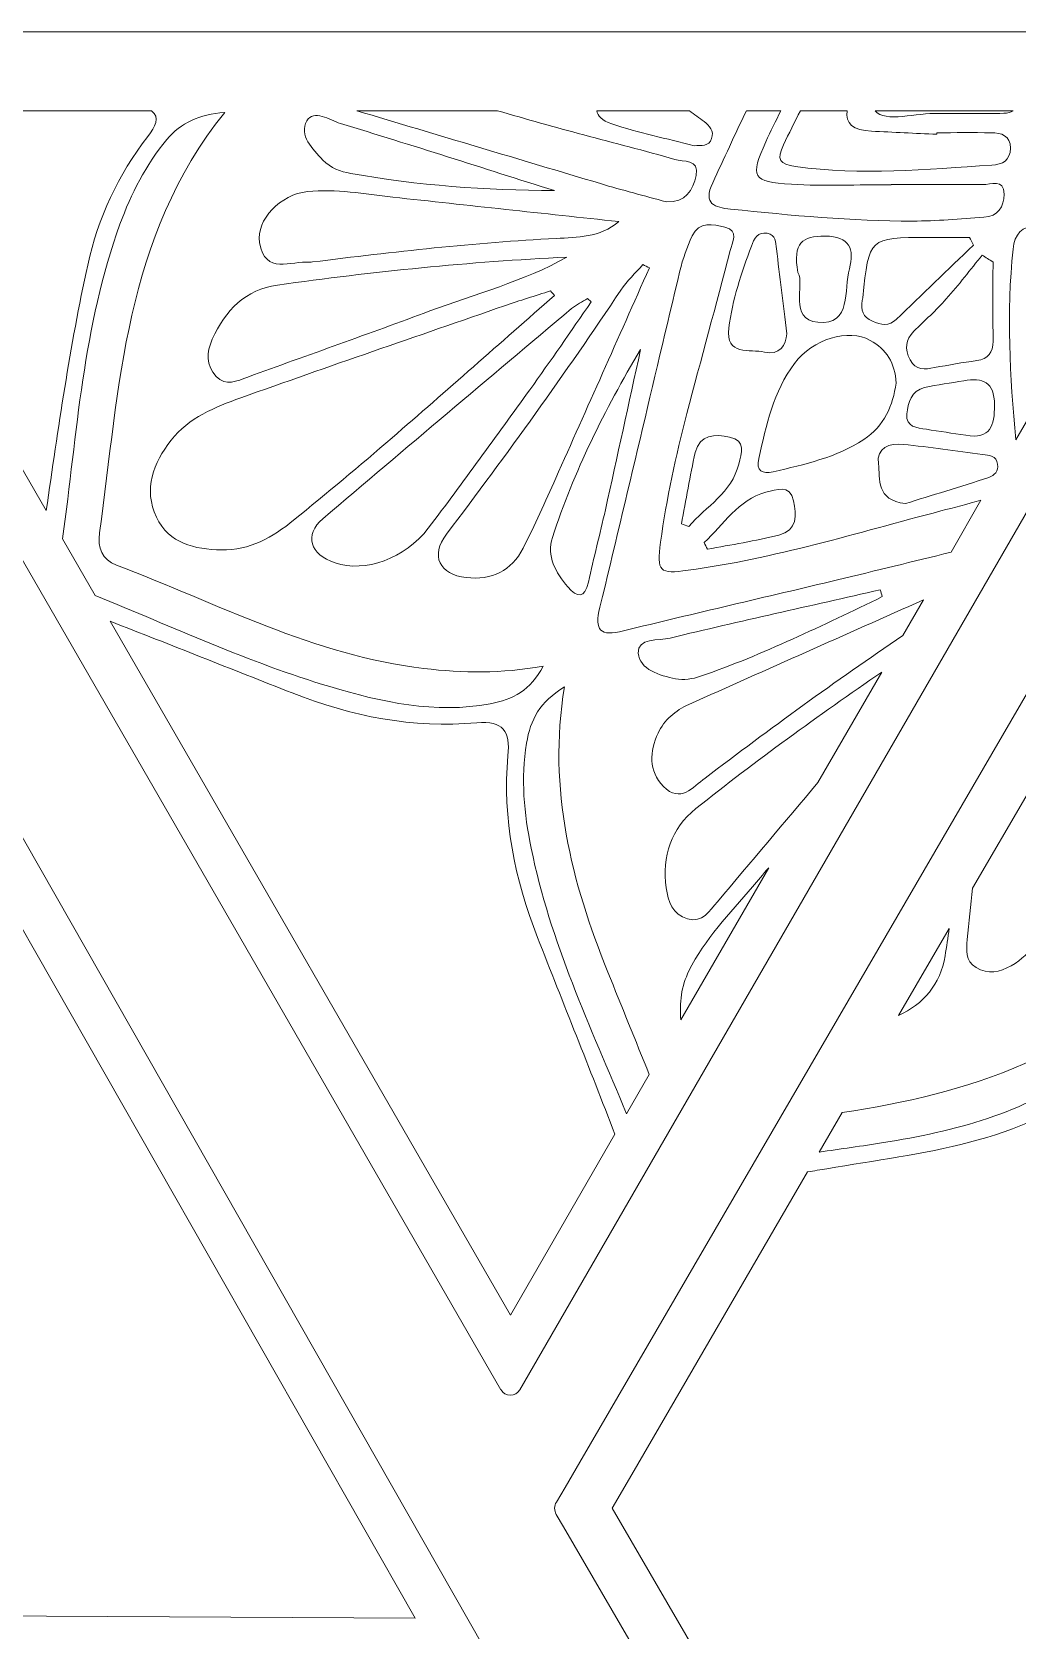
# Model space of a CAD drawing. Extents: x 13 to 5563, y -794 to -206.
# Drawn here: x 3664.7 to 3847.6, y -502.4 to -205.7 of the extents above; entities that cross this region are included whole.
import ezdxf

# ---------------------------------------------------------------- set-up
doc = ezdxf.new("R2010")
doc.units = 0
doc.header["$MEASUREMENT"] = 0
doc.layers.add('Layer 1', color=7, linetype='Continuous')

msp = doc.modelspace()

# ---------------------------------------------------------------- linework, layer by layer
at = {"layer": 'Layer 1', "lineweight": 0}
msp.add_lwpolyline([(3444.75, -794.32), (4419.25, -794.32), (4419.25, -205.68), (3444.75, -205.68), (3444.75, -794.32)], dxfattribs=at)
for points, knots in [([(3459.37, -220.3), (3459.37, -220.3), (3614.74, -220.3), (3614.74, -220.3), (3614.74, -220.3), (3751.76, -457.78), (3751.76, -457.78), (3751.77, -457.79), (3751.77, -457.79), (3751.77, -457.79), (3752.13, -458.41), (3752.79, -458.79), (3753.5, -458.79), (3754.22, -458.79), (3754.88, -458.41), (3755.24, -457.78), (3755.24, -457.78), (3892.45, -220.3), (3892.45, -220.3), (3892.45, -220.3), (3912.35, -220.3), (3912.35, -220.3), (3912.35, -220.3), (3766.42, -471.24), (3766.42, -471.24), (3766.42, -471.24), (3763.7, -475.92), (3763.7, -475.92), (3763.7, -475.92), (3762.06, -478.61), (3762.06, -478.61), (3761.63, -479.31), (3761.62, -480.2), (3762.04, -480.91), (3762.04, -480.91), (3763.36, -483.19), (3763.36, -483.19), (3763.36, -483.19), (3924.76, -760.62), (3924.76, -760.62), (3924.76, -760.62), (3931.46, -772.15), (3931.46, -772.15), (3931.86, -772.84), (3932.61, -773.27), (3933.41, -773.27), (3933.41, -773.27), (3933.41, -773.27), (3933.41, -773.27), (3934.22, -773.27), (3934.96, -772.84), (3935.36, -772.14), (3935.36, -772.14), (3942.02, -760.52), (3942.02, -760.52), (3942.02, -760.52), (4100.5, -483.93), (4100.5, -483.93), (4100.52, -483.88), (4100.55, -483.84), (4100.57, -483.79), (4100.57, -483.79), (4102.04, -480.76), (4102.04, -480.76), (4102.35, -480.14), (4102.34, -479.4), (4102.03, -478.78), (4102.03, -478.78), (4101.08, -476.85), (4101.08, -476.85), (4101.06, -476.81), (4101.04, -476.77), (4101.01, -476.73), (4101.01, -476.73), (3954.02, -220.3), (3954.02, -220.3), (3954.02, -220.3), (3970.38, -220.3), (3970.38, -220.3), (3970.38, -220.3), (4108.15, -459.06), (4108.15, -459.06), (4108.15, -459.06), (4108.15, -459.06), (4108.15, -459.07), (4108.51, -459.68), (4109.17, -460.06), (4109.88, -460.06), (4110.6, -460.06), (4111.26, -459.68), (4111.62, -459.06), (4111.62, -459.06), (4249.57, -220.3), (4249.57, -220.3), (4249.57, -220.3), (4404.63, -220.3), (4404.63, -220.3), (4404.63, -220.3), (4404.63, -243.59), (4404.63, -243.59), (4404.63, -243.59), (4267.88, -243.45), (4267.88, -243.45), (4267.88, -243.45), (4265.52, -243.45), (4265.52, -243.45), (4265.52, -243.45), (4265.52, -243.45), (4265.52, -243.45), (4264.79, -243.45), (4264.11, -243.85), (4263.76, -244.5), (4263.76, -244.5), (4262.44, -246.93), (4262.44, -246.93), (4262.44, -246.93), (4260.02, -251.16), (4260.02, -251.16), (4260.02, -251.16), (4114.9, -505.7), (4114.9, -505.7), (4114.54, -506.32), (4114.55, -507.09), (4114.91, -507.71), (4115.27, -508.32), (4115.93, -508.7), (4116.64, -508.7), (4116.64, -508.7), (4116.66, -508.7), (4116.66, -508.7), (4116.66, -508.7), (4404.63, -507.15), (4404.63, -507.15), (4404.63, -507.15), (4404.63, -536.28), (4404.63, -536.28), (4404.63, -536.28), (4402.11, -536.29), (4402.11, -536.29), (4402.11, -536.29), (4104.84, -537.49), (4104.84, -537.49), (4104.78, -537.49), (4104.73, -537.49), (4104.68, -537.5), (4104.68, -537.5), (4101.6, -537.73), (4101.6, -537.73), (4100.92, -537.78), (4100.29, -538.14), (4099.91, -538.72), (4099.91, -538.72), (4098.81, -540.36), (4098.81, -540.36), (4098.78, -540.4), (4098.76, -540.44), (4098.74, -540.48), (4098.74, -540.48), (4095.26, -546.45), (4095.26, -546.45), (4095.26, -546.45), (3959.86, -779.7), (3959.86, -779.7), (3959.86, -779.7), (3905.02, -779.7), (3905.02, -779.7), (3905.02, -779.7), (3766.73, -541.28), (3766.73, -541.28), (3766.7, -541.23), (3766.68, -541.19), (3766.65, -541.15), (3766.65, -541.15), (3764.92, -538.58), (3764.92, -538.58), (3764.53, -538.01), (3763.9, -537.65), (3763.21, -537.6), (3763.21, -537.6), (3761.23, -537.47), (3761.23, -537.47), (3761.19, -537.46), (3761.14, -537.46), (3761.09, -537.46), (3761.09, -537.46), (3754.18, -537.43), (3754.18, -537.43), (3754.18, -537.43), (3459.37, -536.12), (3459.37, -536.12), (3459.37, -536.12), (3459.37, -507.13), (3459.37, -507.13), (3459.37, -507.13), (3746.9, -508.68), (3746.9, -508.68), (3746.9, -508.68), (3746.91, -508.68), (3746.91, -508.68), (3747.62, -508.68), (3748.28, -508.3), (3748.64, -507.69), (3749.01, -507.07), (3749.01, -506.3), (3748.65, -505.68), (3748.65, -505.68), (3603.54, -251.16), (3603.54, -251.16), (3603.54, -251.16), (3601.15, -246.97), (3601.15, -246.97), (3601.15, -246.97), (3599.81, -244.5), (3599.81, -244.5), (3599.46, -243.85), (3598.78, -243.45), (3598.04, -243.45), (3598.04, -243.45), (3598.04, -243.45), (3598.04, -243.45), (3598.04, -243.45), (3595.68, -243.45), (3595.68, -243.45), (3595.68, -243.45), (3459.37, -243.59), (3459.37, -243.59), (3459.37, -243.59), (3459.37, -220.3), (3459.37, -220.3)], [0, 0, 0, 0, 1, 1, 1, 2, 2, 2, 3, 3, 3, 4, 4, 4, 5, 5, 5, 6, 6, 6, 7, 7, 7, 8, 8, 8, 9, 9, 9, 10, 10, 10, 11, 11, 11, 12, 12, 12, 13, 13, 13, 14, 14, 14, 15, 15, 15, 16, 16, 16, 17, 17, 17, 18, 18, 18, 19, 19, 19, 20, 20, 20, 21, 21, 21, 22, 22, 22, 23, 23, 23, 24, 24, 24, 25, 25, 25, 26, 26, 26, 27, 27, 27, 28, 28, 28, 29, 29, 29, 30, 30, 30, 31, 31, 31, 32, 32, 32, 33, 33, 33, 34, 34, 34, 35, 35, 35, 36, 36, 36, 37, 37, 37, 38, 38, 38, 39, 39, 39, 40, 40, 40, 41, 41, 41, 42, 42, 42, 43, 43, 43, 44, 44, 44, 45, 45, 45, 46, 46, 46, 47, 47, 47, 48, 48, 48, 49, 49, 49, 50, 50, 50, 51, 51, 51, 52, 52, 52, 53, 53, 53, 54, 54, 54, 55, 55, 55, 56, 56, 56, 57, 57, 57, 58, 58, 58, 59, 59, 59, 60, 60, 60, 61, 61, 61, 62, 62, 62, 63, 63, 63, 64, 64, 64, 65, 65, 65, 66, 66, 66, 67, 67, 67, 68, 68, 68, 69, 69, 69, 70, 70, 70, 71, 71, 71, 72, 72, 72, 73, 73, 73, 74, 74, 74, 75, 75, 75, 76, 76, 76, 76]), ([(3686.85, -220.3), (3688.54, -221.6), (3687.58, -223.23), (3686.15, -225.09), (3680.68, -232.21), (3676.93, -240.19), (3675.01, -248.95), (3671.73, -264.03), (3669.49, -279.29), (3667.33, -294.55), (3667.33, -294.55), (3624.48, -220.3), (3624.48, -220.3), (3624.48, -220.3), (3686.85, -220.3), (3686.85, -220.3)], [0, 0, 0, 0, 1, 1, 1, 2, 2, 2, 3, 3, 3, 4, 4, 4, 5, 5, 5, 5]), ([(3700.45, -220.61), (3681.79, -243.87), (3680.94, -271.68), (3677.22, -298.67), (3676.84, -301.49), (3677.65, -303.61), (3680.37, -304.65), (3699.14, -311.81), (3717.07, -321.42), (3737.46, -323.86), (3744.67, -324.72), (3751.82, -324.82), (3759.59, -323.43), (3757.24, -327.9), (3753.98, -329.63), (3749.76, -330.41), (3739.49, -332.32), (3729.69, -330.12), (3720.01, -327.23), (3705.02, -322.76), (3690.84, -316.18), (3676.4, -310.28), (3676.4, -310.28), (3670.35, -299.79), (3670.35, -299.79), (3673.06, -280.16), (3674.11, -260.23), (3681.01, -241.36), (3683.08, -235.69), (3685.8, -230.38), (3689.7, -225.67), (3692.37, -222.44), (3695.68, -221.06), (3700.45, -220.61)], [0, 0, 0, 0, 1, 1, 1, 2, 2, 2, 3, 3, 3, 4, 4, 4, 5, 5, 5, 6, 6, 6, 7, 7, 7, 8, 8, 8, 9, 9, 9, 10, 10, 10, 11, 11, 11, 11]), ([(3715.73, -222.18), (3716.99, -219.95), (3719.93, -222.03), (3721.94, -222.65), (3735.22, -226.71), (3748.44, -230.95), (3761.68, -235.13), (3748.91, -235.05), (3736.32, -234.19), (3723.87, -231.94), (3721.95, -231.6), (3720.1, -230.96), (3718.7, -229.47), (3716.74, -227.39), (3714.2, -224.87), (3715.73, -222.18)], [0, 0, 0, 0, 1, 1, 1, 2, 2, 2, 3, 3, 3, 4, 4, 4, 5, 5, 5, 5]), ([(3767.13, -224.79), (3772.76, -226.33), (3778.44, -227.68), (3784.03, -229.36), (3785.57, -229.82), (3788.64, -229.2), (3787.99, -232.34), (3787.44, -235.05), (3786.06, -237.39), (3782.48, -237.22), (3778.4, -236.09), (3774.29, -235.04), (3770.23, -233.83), (3755.15, -229.33), (3740.07, -224.81), (3724.99, -220.3), (3724.99, -220.3), (3751.13, -220.3), (3751.13, -220.3), (3756.44, -221.87), (3761.78, -223.34), (3767.13, -224.79)], [0, 0, 0, 0, 1, 1, 1, 2, 2, 2, 3, 3, 3, 4, 4, 4, 5, 5, 5, 6, 6, 6, 7, 7, 7, 7]), ([(3786.75, -220.3), (3787.66, -220.97), (3788.56, -221.65), (3789.47, -222.33), (3790.49, -223.09), (3791.39, -224.07), (3790.89, -225.46), (3790.34, -226.99), (3788.97, -226.71), (3787.67, -226.8), (3782.54, -225.47), (3777.34, -224.4), (3772.33, -222.74), (3770.45, -222.12), (3769.72, -221.26), (3769.57, -220.3), (3769.57, -220.3), (3786.75, -220.3), (3786.75, -220.3)], [0, 0, 0, 0, 1, 1, 1, 2, 2, 2, 3, 3, 3, 4, 4, 4, 5, 5, 5, 6, 6, 6, 6]), ([(3800.95, -226.07), (3797.97, -232.59), (3798.35, -233.53), (3805.7, -233.96), (3811.86, -234.32), (3818.06, -234.03), (3824.24, -234.03), (3824.24, -234.02), (3824.24, -234), (3824.24, -233.99), (3829.89, -233.99), (3835.55, -233.95), (3841.2, -234.01), (3842.74, -234.03), (3845.17, -232.81), (3845.19, -235.8), (3845.21, -238.08), (3844.09, -239.92), (3841.43, -240.09), (3837.03, -240.36), (3832.62, -240.78), (3828.22, -240.79), (3816.91, -240.81), (3805.66, -239.73), (3794.42, -238.56), (3791.46, -238.25), (3789.24, -237.67), (3791.09, -233.67), (3793.16, -229.21), (3795.22, -224.73), (3797.34, -220.3), (3797.34, -220.3), (3803.76, -220.3), (3803.76, -220.3), (3802.78, -222.2), (3801.84, -224.12), (3800.95, -226.07)], [0, 0, 0, 0, 1, 1, 1, 2, 2, 2, 3, 3, 3, 4, 4, 4, 5, 5, 5, 6, 6, 6, 7, 7, 7, 8, 8, 8, 9, 9, 9, 10, 10, 10, 11, 11, 11, 12, 12, 12, 12]), ([(3820.57, -224.1), (3824.62, -224.3), (3828.67, -224.49), (3832.72, -224.68), (3832.73, -224.58), (3832.73, -224.48), (3832.73, -224.38), (3836.08, -224.38), (3839.44, -224.34), (3842.79, -224.39), (3844.68, -224.42), (3846.4, -224.86), (3846.38, -227.28), (3846.36, -229.53), (3844.91, -230.27), (3842.91, -230.4), (3830.77, -231.21), (3818.65, -232.33), (3806.48, -230.66), (3803.4, -230.24), (3802.96, -229.35), (3804.23, -226.66), (3805.24, -224.51), (3806.3, -222.39), (3807.39, -220.3), (3807.39, -220.3), (3816.08, -220.3), (3816.08, -220.3), (3815.59, -222.7), (3817.2, -223.93), (3820.57, -224.1)], [0, 0, 0, 0, 1, 1, 1, 2, 2, 2, 3, 3, 3, 4, 4, 4, 5, 5, 5, 6, 6, 6, 7, 7, 7, 8, 8, 8, 9, 9, 9, 10, 10, 10, 10]), ([(3846.9, -220.3), (3846.43, -220.58), (3845.86, -220.75), (3845.16, -220.77), (3841.11, -220.86), (3837.06, -220.8), (3833.01, -220.8), (3829.01, -220.62), (3823.13, -222.63), (3821.24, -220.3), (3821.24, -220.3), (3846.9, -220.3), (3846.9, -220.3)], [0, 0, 0, 0, 1, 1, 1, 2, 2, 2, 3, 3, 3, 4, 4, 4, 4]), ([(3715.85, -235.31), (3721.16, -234.79), (3726.4, -235.76), (3731.66, -236.34), (3745.65, -237.88), (3759.64, -239.37), (3773.63, -240.89), (3770.1, -243.85), (3765.95, -243.81), (3762.03, -244.02), (3746.87, -244.79), (3731.82, -246.5), (3716.78, -248.38), (3716.6, -248.4), (3716.42, -248.44), (3716.25, -248.43), (3712.77, -248.12), (3707.94, -250.91), (3706.94, -244.75), (3706.25, -240.55), (3710.83, -235.81), (3715.85, -235.31)], [0, 0, 0, 0, 1, 1, 1, 2, 2, 2, 3, 3, 3, 4, 4, 4, 5, 5, 5, 6, 6, 6, 7, 7, 7, 7]), ([(3835.34, -302.26), (3828.32, -304), (3821.29, -305.72), (3814.25, -307.4), (3801.02, -310.58), (3787.75, -313.61), (3774.53, -316.88), (3770.19, -317.96), (3769.07, -316.86), (3770.14, -312.47), (3775.18, -291.68), (3780.02, -270.85), (3785, -250.04), (3785.53, -247.82), (3786.3, -245.62), (3787.26, -243.55), (3788.55, -240.78), (3791.2, -241.43), (3793.33, -241.91), (3796.08, -242.54), (3794.7, -244.79), (3794.32, -246.28), (3791.71, -256.38), (3788.92, -266.44), (3786.29, -276.53), (3784.23, -284.4), (3782.5, -292.35), (3781.41, -300.42), (3780.68, -305.86), (3781.16, -306.36), (3786.5, -305.63), (3802.5, -303.45), (3817.89, -298.67), (3833.46, -294.61), (3835.95, -293.96), (3838.44, -293.31), (3840.91, -292.62), (3840.91, -292.62), (3835.34, -302.26), (3835.34, -302.26)], [0, 0, 0, 0, 1, 1, 1, 2, 2, 2, 3, 3, 3, 4, 4, 4, 5, 5, 5, 6, 6, 6, 7, 7, 7, 8, 8, 8, 9, 9, 9, 10, 10, 10, 11, 11, 11, 12, 12, 12, 13, 13, 13, 13]), ([(3794.07, -260.63), (3794.73, -255.4), (3796.47, -250.39), (3798.26, -245.43), (3798.75, -244.06), (3799.44, -242.73), (3801.22, -243.05), (3802.78, -243.33), (3802.78, -244.74), (3802.92, -245.95), (3803.54, -251), (3804.15, -256.05), (3804.84, -261.7), (3804.72, -263.76), (3803.51, -265.84), (3800.68, -265.13), (3798.09, -264.49), (3793.39, -265.94), (3794.07, -260.63)], [0, 0, 0, 0, 1, 1, 1, 2, 2, 2, 3, 3, 3, 4, 4, 4, 5, 5, 5, 6, 6, 6, 6]), ([(3847.39, -281.41), (3846.27, -269.64), (3845.63, -257.85), (3846.86, -245.99), (3847.14, -243.19), (3848.56, -241.62), (3851.25, -241.78), (3854.57, -241.97), (3852.99, -244.59), (3853.01, -246.27), (3853.08, -251.74), (3853.04, -257.22), (3853.04, -262.7), (3853.11, -262.7), (3853.18, -262.7), (3853.25, -262.7), (3853.25, -265.57), (3853.24, -268.43), (3853.23, -271.3), (3853.23, -271.3), (3847.39, -281.41), (3847.39, -281.41)], [0, 0, 0, 0, 1, 1, 1, 2, 2, 2, 3, 3, 3, 4, 4, 4, 5, 5, 5, 6, 6, 6, 7, 7, 7, 7]), ([(3806.92, -250.35), (3805.88, -244.84), (3807.77, -243.53), (3811.92, -243.57), (3816.56, -243.62), (3817.44, -246.04), (3816.47, -249.65), (3815.42, -253.52), (3816.95, -260.2), (3810.62, -259.58), (3805.1, -259.04), (3808.26, -252.58), (3806.92, -250.35)], [0, 0, 0, 0, 1, 1, 1, 2, 2, 2, 3, 3, 3, 4, 4, 4, 4]), ([(3825.18, -259.05), (3823.86, -260.31), (3822.33, -260.13), (3820.75, -259.4), (3819.01, -258.6), (3818.47, -257.32), (3818.87, -255.53), (3818.91, -255.36), (3818.96, -255.18), (3818.98, -255.01), (3820.09, -243.86), (3820.09, -243.85), (3831.06, -243.82), (3833.63, -243.81), (3836.21, -243.81), (3838.78, -243.81), (3839.02, -244.29), (3839.27, -244.76), (3839.51, -245.24), (3834.73, -249.84), (3829.98, -254.47), (3825.18, -259.05)], [0, 0, 0, 0, 1, 1, 1, 2, 2, 2, 3, 3, 3, 4, 4, 4, 5, 5, 5, 6, 6, 6, 7, 7, 7, 7]), ([(3710.24, -252.66), (3728.03, -250.18), (3745.9, -248.33), (3763.99, -247.5), (3755.96, -251.98), (3747.09, -254.29), (3738.56, -257.47), (3727.32, -261.67), (3716.01, -265.66), (3704.74, -269.74), (3702.76, -270.46), (3700.68, -271.6), (3698.86, -269.63), (3696.96, -267.58), (3697.07, -265.18), (3698.15, -262.72), (3700.52, -257.35), (3704.41, -253.47), (3710.24, -252.66)], [0, 0, 0, 0, 1, 1, 1, 2, 2, 2, 3, 3, 3, 4, 4, 4, 5, 5, 5, 6, 6, 6, 6]), ([(3761.93, -288.55), (3759.98, -292.9), (3758.06, -297.27), (3755.88, -301.51), (3753.72, -305.75), (3750.03, -307.51), (3745.32, -306.98), (3740.29, -306.4), (3738.61, -302.9), (3741.64, -298.91), (3752.87, -284.12), (3763.71, -269.06), (3774.03, -253.62), (3775.18, -251.9), (3776.75, -250.45), (3778.13, -248.87), (3778.53, -249.07), (3778.93, -249.27), (3779.33, -249.47), (3773.53, -262.5), (3767.75, -275.53), (3761.93, -288.55)], [0, 0, 0, 0, 1, 1, 1, 2, 2, 2, 3, 3, 3, 4, 4, 4, 5, 5, 5, 6, 6, 6, 7, 7, 7, 7]), ([(3843.15, -263.1), (3843.16, -265.2), (3842.26, -266.39), (3840.12, -266.69), (3837.51, -267.06), (3834.89, -267.51), (3832.29, -267.99), (3830.49, -268.32), (3828.82, -268.6), (3827.74, -266.53), (3826.7, -264.53), (3826.87, -262.82), (3828.46, -261.24), (3830.47, -259.25), (3832.58, -257.36), (3834.45, -255.25), (3836.79, -252.62), (3838.93, -249.82), (3841.15, -247.09), (3841.81, -247.53), (3842.48, -247.96), (3843.14, -248.4), (3843.14, -253.3), (3843.12, -258.2), (3843.15, -263.1)], [0, 0, 0, 0, 1, 1, 1, 2, 2, 2, 3, 3, 3, 4, 4, 4, 5, 5, 5, 6, 6, 6, 7, 7, 7, 8, 8, 8, 8]), ([(3703.45, -273.61), (3719.74, -267.79), (3736.1, -262.18), (3752.43, -256.51), (3755.26, -255.53), (3758.12, -254.66), (3760.96, -253.74), (3761.2, -254.03), (3761.45, -254.32), (3761.69, -254.6), (3751.64, -263.42), (3741.64, -272.28), (3731.53, -281.03), (3725.53, -286.22), (3719.42, -291.31), (3713.26, -296.32), (3709.37, -299.48), (3705.12, -301.98), (3699.84, -301.84), (3694.86, -301.71), (3690.12, -300.71), (3687.78, -295.76), (3685.32, -290.54), (3687.19, -285.73), (3690.49, -281.49), (3693.78, -277.27), (3698.65, -275.33), (3703.45, -273.61)], [0, 0, 0, 0, 1, 1, 1, 2, 2, 2, 3, 3, 3, 4, 4, 4, 5, 5, 5, 6, 6, 6, 7, 7, 7, 8, 8, 8, 9, 9, 9, 9]), ([(3718.69, -296.06), (3734.03, -282.98), (3749.47, -270), (3764.89, -257.01), (3765.77, -256.27), (3766.85, -255.77), (3767.84, -255.16), (3767.84, -255.16), (3768.53, -255.81), (3768.53, -255.81), (3764.73, -261.25), (3761, -266.74), (3757.11, -272.11), (3750.9, -280.72), (3744.7, -289.34), (3738.27, -297.79), (3733.91, -303.53), (3726.51, -306.09), (3720.98, -304.25), (3716.27, -302.69), (3715.15, -299.08), (3718.69, -296.06)], [0, 0, 0, 0, 1, 1, 1, 2, 2, 2, 3, 3, 3, 4, 4, 4, 5, 5, 5, 6, 6, 6, 7, 7, 7, 7]), ([(3802.31, -287.34), (3800.26, -287.81), (3799.12, -287.13), (3799.64, -284.89), (3801.06, -278.7), (3802.35, -272.44), (3806.27, -267.2), (3809.64, -262.7), (3816.32, -260.68), (3820.33, -262.93), (3823.29, -264.59), (3825.02, -267.12), (3825.13, -270.87), (3824.58, -275.01), (3822.97, -278.82), (3819.15, -281.33), (3814.04, -284.69), (3808.15, -285.98), (3802.31, -287.34)], [0, 0, 0, 0, 1, 1, 1, 2, 2, 2, 3, 3, 3, 4, 4, 4, 5, 5, 5, 6, 6, 6, 6]), ([(3777.69, -264.66), (3775.51, -274.58), (3773.36, -284.5), (3771.15, -294.42), (3770.15, -298.89), (3768.99, -303.33), (3768, -307.81), (3767.32, -310.9), (3765.94, -310.77), (3764.19, -308.72), (3761.92, -306.08), (3760.18, -302.99), (3761.32, -299.51), (3765.31, -287.3), (3771, -275.82), (3777.69, -264.66)], [0, 0, 0, 0, 1, 1, 1, 2, 2, 2, 3, 3, 3, 4, 4, 4, 5, 5, 5, 5]), ([(3843.42, -274.93), (3843.43, -278.82), (3842.69, -281.31), (3838.07, -280.56), (3835.64, -280.19), (3833.2, -279.83), (3830.77, -279.45), (3829.02, -279.17), (3826.93, -279.07), (3827.14, -276.6), (3827.32, -274.49), (3827.95, -272.29), (3830.43, -271.7), (3832.82, -271.14), (3835.28, -270.87), (3837.71, -270.44), (3841.28, -269.82), (3843.4, -270.64), (3843.42, -274.93)], [0, 0, 0, 0, 1, 1, 1, 2, 2, 2, 3, 3, 3, 4, 4, 4, 5, 5, 5, 6, 6, 6, 6]), ([(3794.19, -280.88), (3797.33, -281.49), (3796.43, -283.9), (3795.93, -285.91), (3794.6, -291.24), (3789.87, -293.75), (3786.63, -297.49), (3786.18, -297.33), (3785.73, -297.17), (3785.28, -297), (3786.13, -292.59), (3786.84, -288.14), (3787.85, -283.76), (3788.66, -280.29), (3791.54, -280.36), (3794.19, -280.88)], [0, 0, 0, 0, 1, 1, 1, 2, 2, 2, 3, 3, 3, 4, 4, 4, 5, 5, 5, 5]), ([(3826.49, -282.24), (3831.4, -282.77), (3836.3, -283.47), (3841.2, -284.1), (3842.43, -284.26), (3843.77, -284.34), (3844, -285.95), (3844.18, -287.2), (3843.39, -288.06), (3842.37, -288.39), (3837, -290.13), (3831.6, -291.77), (3826.9, -293.22), (3821.33, -292.66), (3822.23, -288.61), (3821.86, -285.83), (3821.48, -282.87), (3823.9, -281.96), (3826.49, -282.24)], [0, 0, 0, 0, 1, 1, 1, 2, 2, 2, 3, 3, 3, 4, 4, 4, 5, 5, 5, 6, 6, 6, 6]), ([(3800.98, -291.15), (3802.93, -290.65), (3805.4, -289.57), (3806.11, -292.7), (3806.7, -295.32), (3806.8, -298.26), (3803.36, -299.11), (3798.99, -300.18), (3794.52, -300.87), (3790.1, -301.73), (3789.89, -301.3), (3789.69, -300.88), (3789.48, -300.45), (3793.18, -297.19), (3795.69, -292.52), (3800.98, -291.15)], [0, 0, 0, 0, 1, 1, 1, 2, 2, 2, 3, 3, 3, 4, 4, 4, 5, 5, 5, 5]), ([(3484.59, -486.81), (3484.4, -484.01), (3485.1, -483.25), (3487.98, -484.04), (3492.17, -485.2), (3496.47, -486.11), (3500.78, -486.74), (3523.12, -490.02), (3544.97, -486.88), (3566.6, -481.43), (3592.91, -474.8), (3618.85, -466.63), (3645.81, -462.79), (3649.3, -462.29), (3650.17, -460.57), (3649.63, -457.33), (3645.3, -431.71), (3644.78, -405.79), (3643.23, -379.94), (3641.55, -352.13), (3637.24, -324.98), (3621.25, -301.12), (3620.36, -299.8), (3620.23, -298.87), (3620.63, -298.19), (3620.63, -298.19), (3735.81, -500.18), (3735.81, -500.18), (3735.81, -500.18), (3484.67, -498.82), (3484.67, -498.82), (3484.87, -494.85), (3484.86, -490.85), (3484.59, -486.81)], [0, 0, 0, 0, 1, 1, 1, 2, 2, 2, 3, 3, 3, 4, 4, 4, 5, 5, 5, 6, 6, 6, 7, 7, 7, 8, 8, 8, 9, 9, 9, 10, 10, 10, 11, 11, 11, 11]), ([(3777.26, -321.01), (3777.05, -318.14), (3781.06, -318.72), (3783.21, -318.2), (3796.18, -315.08), (3809.21, -312.21), (3822.21, -309.25), (3822.34, -309.67), (3822.46, -310.1), (3822.58, -310.52), (3811.51, -315.84), (3800.49, -321.27), (3788.84, -325.3), (3787.4, -325.8), (3785.67, -326.06), (3784.2, -325.77), (3781.25, -325.18), (3777.49, -324.04), (3777.26, -321.01)], [0, 0, 0, 0, 1, 1, 1, 2, 2, 2, 3, 3, 3, 4, 4, 4, 5, 5, 5, 6, 6, 6, 6]), ([(3826.39, -317.75), (3813.87, -326.17), (3801.71, -335.1), (3789.67, -344.19), (3787.43, -345.89), (3785.08, -348.95), (3781.94, -345.74), (3779.1, -342.85), (3779.4, -339.26), (3780.94, -335.87), (3782.07, -333.41), (3784.18, -331.64), (3786.65, -330.54), (3801.16, -324.03), (3815.69, -317.57), (3830.22, -311.12), (3830.22, -311.12), (3826.39, -317.75), (3826.39, -317.75)], [0, 0, 0, 0, 1, 1, 1, 2, 2, 2, 3, 3, 3, 4, 4, 4, 5, 5, 5, 6, 6, 6, 6]), ([(3713.01, -328.4), (3724.02, -332.72), (3735.41, -335.05), (3747.27, -333.93), (3752.21, -333.47), (3753.47, -335.54), (3753.06, -340.06), (3752, -351.75), (3754.31, -362.95), (3758.55, -373.8), (3763.32, -385.99), (3768.26, -398.11), (3772.9, -410.34), (3772.9, -410.34), (3753.51, -443.92), (3753.51, -443.92), (3753.51, -443.92), (3679.17, -315.08), (3679.17, -315.08), (3690.46, -319.48), (3701.72, -323.97), (3713.01, -328.4)], [0, 0, 0, 0, 1, 1, 1, 2, 2, 2, 3, 3, 3, 4, 4, 4, 5, 5, 5, 6, 6, 6, 7, 7, 7, 7]), ([(3810.62, -345.05), (3804.41, -352.42), (3798.19, -359.79), (3791.97, -367.15), (3790.51, -368.87), (3789.24, -371.15), (3786.43, -370.34), (3783.66, -369.54), (3782.78, -367.07), (3782.45, -364.59), (3781.66, -358.76), (3783.38, -353.52), (3787.95, -349.88), (3799.12, -340.98), (3810.7, -332.61), (3822.48, -324.52), (3822.48, -324.52), (3810.62, -345.05), (3810.62, -345.05)], [0, 0, 0, 0, 1, 1, 1, 2, 2, 2, 3, 3, 3, 4, 4, 4, 5, 5, 5, 6, 6, 6, 6]), ([(3775.1, -406.54), (3768.36, -390.39), (3760.9, -374.51), (3757.37, -357.2), (3756.05, -350.78), (3755.42, -344.31), (3756.52, -337.71), (3757.24, -333.41), (3758.93, -330.06), (3763.55, -327.29), (3760.41, -346.36), (3764.88, -363.48), (3771.62, -380.24), (3774.17, -386.58), (3776.75, -392.92), (3779.31, -399.26), (3779.31, -399.26), (3775.1, -406.54), (3775.1, -406.54)], [0, 0, 0, 0, 1, 1, 1, 2, 2, 2, 3, 3, 3, 4, 4, 4, 5, 5, 5, 6, 6, 6, 6]), ([(3849.64, -346.93), (3850.38, -354.24), (3851.1, -361.55), (3851.78, -368.86), (3852.19, -373.28), (3850.5, -376.77), (3846.53, -379.04), (3844.39, -380.26), (3842.22, -380.68), (3840.01, -379.38), (3837.96, -378.18), (3838.18, -376.1), (3838.37, -374.17), (3838.68, -371), (3839.01, -367.83), (3839.33, -364.66), (3839.33, -364.66), (3849.64, -346.93), (3849.64, -346.93)], [0, 0, 0, 0, 1, 1, 1, 2, 2, 2, 3, 3, 3, 4, 4, 4, 5, 5, 5, 6, 6, 6, 6]), ([(3785.18, -389.09), (3784.85, -386.04), (3785.28, -382.8), (3786.67, -380.01), (3789.6, -374.08), (3794.21, -369.36), (3798.45, -364.4), (3799.45, -363.23), (3800.47, -362.06), (3801.48, -360.88), (3801.48, -360.88), (3785.18, -389.09), (3785.18, -389.09)], [0, 0, 0, 0, 1, 1, 1, 2, 2, 2, 3, 3, 3, 4, 4, 4, 4]), ([(3825.6, -388.28), (3825.6, -388.28), (3835.01, -372.1), (3835.01, -372.1), (3834.77, -373.81), (3834.51, -375.51), (3834.24, -377.22), (3833.4, -382.5), (3830.19, -386.17), (3825.6, -388.28)], [0, 0, 0, 0, 1, 1, 1, 2, 2, 2, 3, 3, 3, 3]), ([(3815.13, -406.29), (3826.69, -404.54), (3838.11, -402.04), (3849.05, -397.19), (3855.05, -394.54), (3860.66, -391.32), (3866.05, -386.51), (3866.32, -392.3), (3863.68, -395.69), (3859.85, -398.46), (3848.78, -406.49), (3835.96, -409.8), (3822.78, -411.88), (3818.82, -412.51), (3814.84, -413.08), (3810.86, -413.63), (3810.86, -413.63), (3815.13, -406.29), (3815.13, -406.29)], [0, 0, 0, 0, 1, 1, 1, 2, 2, 2, 3, 3, 3, 4, 4, 4, 5, 5, 5, 6, 6, 6, 6]), ([(4032.1, -584.13), (4027.04, -575.99), (4021.02, -568.47), (4014.23, -561.44), (4003.28, -550.1), (3991.11, -540.16), (3978.81, -530.34), (3963.63, -518.21), (3948.62, -505.87), (3934.99, -491.95), (3930.68, -487.56), (3929.92, -487.68), (3925.78, -492.03), (3918.98, -499.19), (3911.57, -505.7), (3904.11, -512.15), (3886.5, -527.37), (3867.43, -540.86), (3850.78, -557.22), (3843.42, -564.46), (3836.74, -572.19), (3831.07, -580.6), (3831.07, -580.6), (3772.41, -479.77), (3772.41, -479.77), (3772.41, -479.77), (3776.06, -473.49), (3776.06, -473.49), (3776.06, -473.49), (3808.72, -417.32), (3808.72, -417.32), (3809.91, -417.13), (3811.11, -416.93), (3812.3, -416.73), (3830.01, -413.65), (3848.31, -412.28), (3863.06, -400.08), (3865.67, -397.92), (3866.79, -399.86), (3867.65, -402.05), (3872.05, -413.26), (3879.8, -421.95), (3888.88, -429.46), (3901.16, -439.59), (3913.76, -449.34), (3926.14, -459.35), (3929.34, -461.94), (3932, -461.59), (3935.13, -459.2), (3948.91, -448.67), (3962.56, -437.97), (3975.58, -426.52), (3983.25, -419.78), (3989.57, -411.96), (3993.37, -402.37), (3994.71, -398.97), (3996.24, -398.43), (3999.17, -400.75), (4006.51, -406.55), (4014.9, -410.31), (4024.01, -412.24), (4034.75, -414.51), (4045.57, -416.31), (4056.41, -417.93), (4056.41, -417.93), (4087.65, -472.44), (4087.65, -472.44), (4087.65, -472.44), (4091.88, -479.81), (4091.88, -479.81), (4091.88, -479.81), (4032.1, -584.13), (4032.1, -584.13)], [0, 0, 0, 0, 1, 1, 1, 2, 2, 2, 3, 3, 3, 4, 4, 4, 5, 5, 5, 6, 6, 6, 7, 7, 7, 8, 8, 8, 9, 9, 9, 10, 10, 10, 11, 11, 11, 12, 12, 12, 13, 13, 13, 14, 14, 14, 15, 15, 15, 16, 16, 16, 17, 17, 17, 18, 18, 18, 19, 19, 19, 20, 20, 20, 21, 21, 21, 22, 22, 22, 23, 23, 23, 24, 24, 24, 24])]:
    msp.add_open_spline(points, degree=3, knots=knots, dxfattribs=at)

doc.saveas('drawing.dxf')
